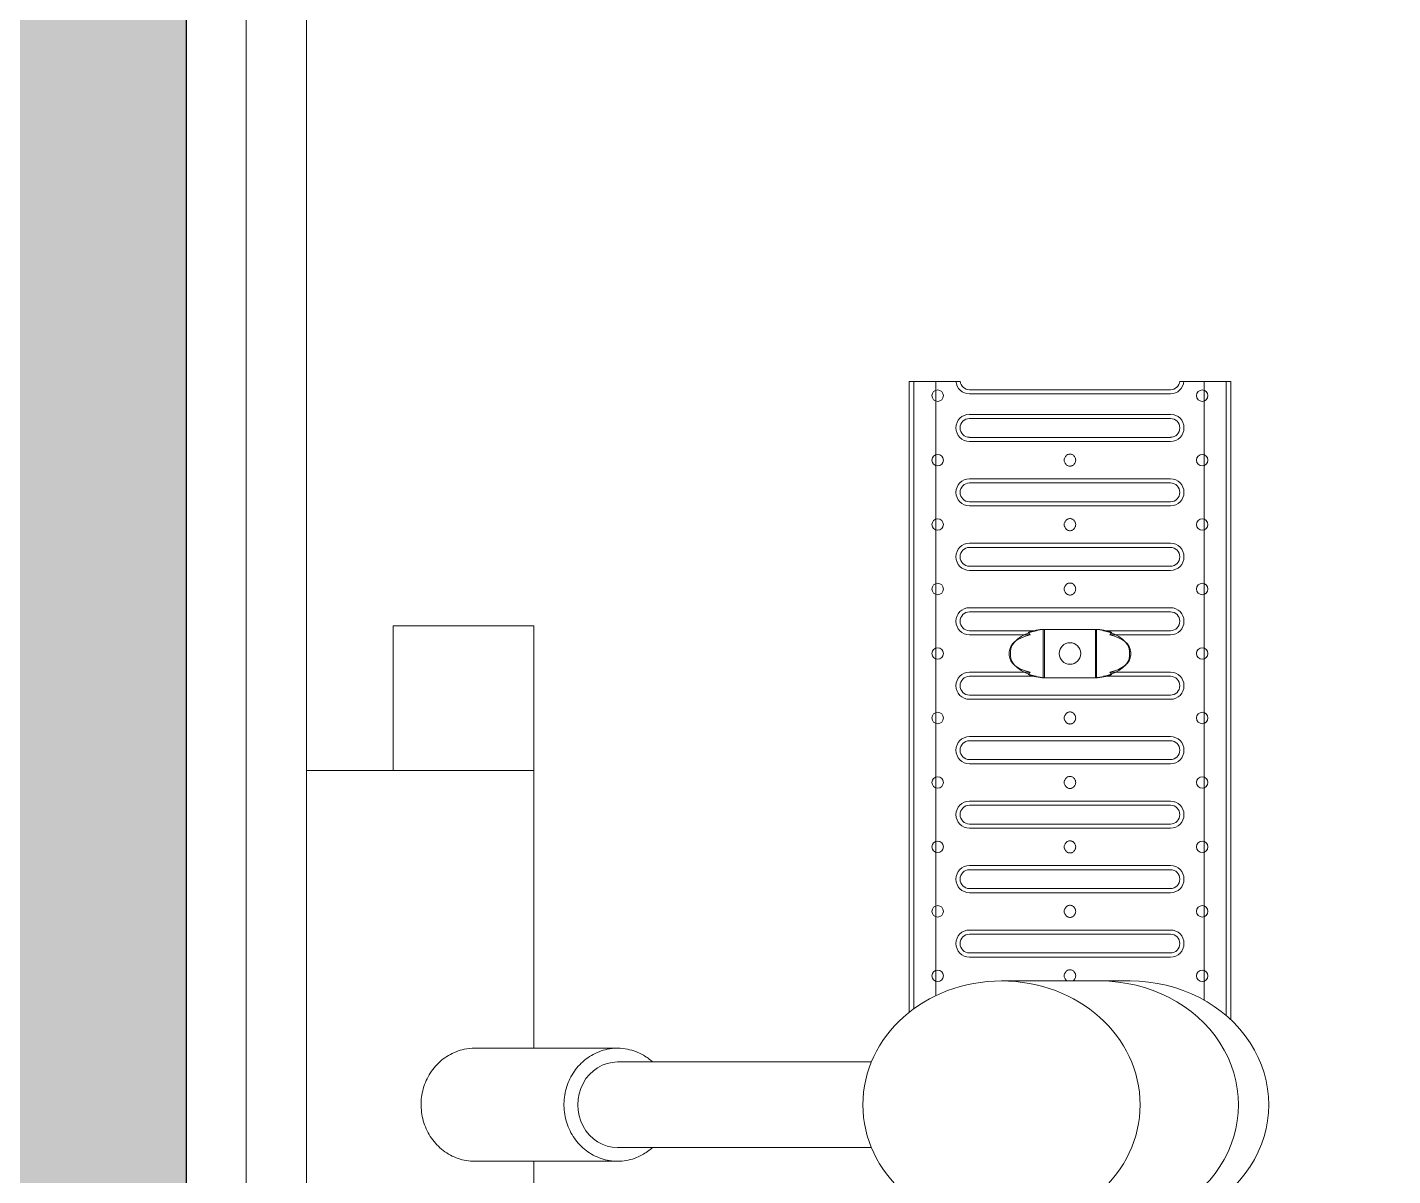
# Model space of a CAD drawing. Header units: inches. Extents: x 211391 to 214260, y -106888 to -102532.
# Drawn here: x 213209.16 to 213226.15, y -106702.79 to -106688.5 of the extents above; entities that cross this region are included whole.
import ezdxf

# ---------------------------------------------------------------- set-up
doc = ezdxf.new("R2010")
doc.units = ezdxf.units.IN
doc.header["$MEASUREMENT"] = 0
for name, color, linetype, lineweight in [('FIXTURES', 8, 'Continuous', 9), ('HATCH', 251, 'Continuous', 13), ('STONE', 1, 'Continuous', 18), ('WALL', 5, 'Continuous', 25)]:
    doc.layers.add(name, color=color, linetype=linetype, lineweight=lineweight)

# ---------------------------------------------------------------- blocks, each defined once
blk = doc.blocks.new('ETJHTEj')
at = {"layer": 'FIXTURES', "color": 252, "extrusion": (-2.05085e-07, 7.76119e-08, 1)}
for p, q in [((1144.103, 549.253), (1144.103, 548.881, 0)), ((1152.043, 549.253), (1144.103, 549.253)), ((1144.103, 549.197, 0), (1151.993, 549.197, 0)), ((1144.103, 548.922, 0), (1151.801, 548.922, 0)), ((1144.103, 548.881, 0), (1144.103, 548.62, 0)), ((1144.208, 548.503, 0), (1144.208, 546.003, 0)), ((1144.259, 548.503, 0), (1144.259, 546.003, 0)), ((1144.514, 546.003, 0), (1144.514, 548.503, 0)), ((1144.565, 546.003, 0), (1144.565, 548.503, 0)), ((1144.8, 548.503, 0), (1144.8, 546.003, 0)), ((1144.851, 548.503, 0), (1144.851, 546.003, 0)), ((1145.316, 546.003, 0), (1145.316, 548.503, 0)), ((1145.367, 546.003, 0), (1145.367, 548.503, 0)), ((1145.602, 548.503, 0), (1145.602, 546.003, 0)), ((1145.653, 548.503, 0), (1145.653, 546.003, 0)), ((1146.118, 546.003, 0), (1146.118, 548.503, 0)), ((1146.169, 546.003, 0), (1146.169, 548.503, 0)), ((1146.404, 548.503, 0), (1146.404, 546.003, 0)), ((1146.455, 548.503, 0), (1146.455, 546.003, 0)), ((1146.92, 546.003, 0), (1146.92, 548.503, 0)), ((1146.971, 546.003, 0), (1146.971, 548.503, 0)), ((1147.206, 548.503, 0), (1147.206, 547.672, 0)), ((1147.257, 548.503, 0), (1147.257, 547.75, 0)), ((1147.721, 547.75, 0), (1147.721, 548.503, 0)), ((1147.773, 547.672, 0), (1147.773, 548.503, 0)), ((1148.007, 548.503, 0), (1148.007, 546.003, 0)), ((1148.059, 548.503, 0), (1148.059, 546.003, 0)), ((1148.523, 546.003, 0), (1148.523, 548.503, 0)), ((1148.575, 546.003, 0), (1148.575, 548.503, 0)), ((1148.809, 548.503, 0), (1148.809, 546.003, 0)), ((1148.861, 548.503, 0), (1148.861, 546.003, 0)), ((1149.325, 546.003, 0), (1149.325, 548.503, 0)), ((1149.377, 546.003, 0), (1149.377, 548.503, 0)), ((1149.611, 548.503, 0), (1149.611, 546.003, 0)), ((1149.663, 548.503, 0), (1149.663, 546.003, 0)), ((1150.127, 546.003, 0), (1150.127, 548.503, 0)), ((1150.127, 546.003, 0), (1150.127, 548.503, 0)), ((1150.179, 546.003, 0), (1150.179, 548.503, 0)), ((1150.179, 546.003, 0), (1150.179, 548.503, 0)), ((1150.413, 548.503, 0), (1150.413, 546.003, 0)), ((1150.413, 548.503, 0), (1150.413, 546.003, 0)), ((1150.465, 548.503, 0), (1150.465, 546.003, 0)), ((1150.465, 548.503, 0), (1150.465, 546.003, 0)), ((1150.929, 546.003, 0), (1150.929, 548.503, 0)), ((1150.981, 546.003, 0), (1150.981, 548.503, 0)), ((1151.215, 548.503, 0), (1151.215, 546.003, 0)), ((1151.267, 548.503, 0), (1151.267, 546.003, 0)), ((1147.467, 548.009, 0), (1147.512, 548.009, 0)), ((1147.512, 547.994, 0), (1147.467, 547.994, 0)), ((1147.227, 547.774, 0), (1147.257, 547.75, 0)), ((1147.721, 547.75, 0), (1147.752, 547.774, 0)), ((1147.189, 547.597, 0), (1147.189, 546.909, 0)), ((1147.189, 547.585, 0), (1147.79, 547.585, 0)), ((1147.189, 547.571, 0), (1147.79, 547.571, 0)), ((1147.79, 547.597, 0), (1147.79, 546.909, 0)), ((1145.817, 547.282, 0), (1145.814, 547.275, 0)), ((1145.821, 547.289, 0), (1145.817, 547.282, 0)), ((1145.825, 547.295, 0), (1145.821, 547.289, 0)), ((1145.83, 547.301, 0), (1145.825, 547.295, 0)), ((1145.836, 547.306, 0), (1145.83, 547.301, 0)), ((1145.842, 547.31, 0), (1145.836, 547.306, 0)), ((1145.849, 547.314, 0), (1145.842, 547.31, 0)), ((1145.855, 547.318, 0), (1145.849, 547.314, 0)), ((1145.863, 547.32, 0), (1145.855, 547.318, 0)), ((1145.915, 547.318, 0), (1145.908, 547.32, 0)), ((1145.922, 547.314, 0), (1145.915, 547.318, 0)), ((1145.929, 547.31, 0), (1145.922, 547.314, 0)), ((1145.935, 547.306, 0), (1145.929, 547.31, 0)), ((1145.941, 547.301, 0), (1145.935, 547.306, 0)), ((1145.946, 547.295, 0), (1145.941, 547.301, 0)), ((1145.95, 547.289, 0), (1145.946, 547.295, 0)), ((1145.954, 547.282, 0), (1145.95, 547.289, 0)), ((1145.957, 547.275, 0), (1145.954, 547.282, 0)), ((1146.619, 547.282, 0), (1146.616, 547.275, 0)), ((1146.623, 547.289, 0), (1146.619, 547.282, 0)), ((1146.627, 547.295, 0), (1146.623, 547.289, 0)), ((1146.632, 547.301, 0), (1146.627, 547.295, 0)), ((1146.638, 547.306, 0), (1146.632, 547.301, 0)), ((1146.644, 547.31, 0), (1146.638, 547.306, 0)), ((1146.651, 547.314, 0), (1146.644, 547.31, 0)), ((1146.657, 547.318, 0), (1146.651, 547.314, 0)), ((1146.665, 547.32, 0), (1146.657, 547.318, 0)), ((1146.717, 547.318, 0), (1146.71, 547.32, 0)), ((1146.724, 547.314, 0), (1146.717, 547.318, 0)), ((1146.73, 547.31, 0), (1146.724, 547.314, 0)), ((1146.737, 547.306, 0), (1146.73, 547.31, 0)), ((1146.743, 547.301, 0), (1146.737, 547.306, 0)), ((1146.747, 547.295, 0), (1146.743, 547.301, 0)), ((1146.752, 547.289, 0), (1146.747, 547.295, 0)), ((1146.756, 547.282, 0), (1146.752, 547.289, 0)), ((1146.759, 547.275, 0), (1146.756, 547.282, 0)), ((1148.223, 547.282, 0), (1148.22, 547.275, 0)), ((1148.227, 547.289, 0), (1148.223, 547.282, 0)), ((1148.231, 547.295, 0), (1148.227, 547.289, 0)), ((1148.236, 547.301, 0), (1148.231, 547.295, 0)), ((1148.242, 547.306, 0), (1148.236, 547.301, 0)), ((1148.248, 547.31, 0), (1148.242, 547.306, 0)), ((1148.255, 547.314, 0), (1148.248, 547.31, 0)), ((1148.261, 547.318, 0), (1148.255, 547.314, 0)), ((1148.268, 547.32, 0), (1148.261, 547.318, 0)), ((1148.321, 547.318, 0), (1148.314, 547.32, 0)), ((1148.328, 547.314, 0), (1148.321, 547.318, 0)), ((1148.334, 547.31, 0), (1148.328, 547.314, 0)), ((1148.341, 547.306, 0), (1148.334, 547.31, 0)), ((1148.346, 547.301, 0), (1148.341, 547.306, 0)), ((1148.351, 547.295, 0), (1148.346, 547.301, 0)), ((1148.356, 547.289, 0), (1148.351, 547.295, 0)), ((1148.36, 547.282, 0), (1148.356, 547.289, 0)), ((1148.363, 547.275, 0), (1148.36, 547.282, 0)), ((1149.025, 547.282, 0), (1149.022, 547.275, 0)), ((1149.028, 547.289, 0), (1149.025, 547.282, 0)), ((1149.033, 547.295, 0), (1149.028, 547.289, 0)), ((1149.038, 547.301, 0), (1149.033, 547.295, 0)), ((1149.044, 547.306, 0), (1149.038, 547.301, 0)), ((1149.05, 547.31, 0), (1149.044, 547.306, 0)), ((1149.057, 547.314, 0), (1149.05, 547.31, 0)), ((1149.063, 547.318, 0), (1149.057, 547.314, 0)), ((1149.07, 547.32, 0), (1149.063, 547.318, 0)), ((1149.123, 547.318, 0), (1149.116, 547.32, 0)), ((1149.13, 547.314, 0), (1149.123, 547.318, 0)), ((1149.136, 547.31, 0), (1149.13, 547.314, 0)), ((1149.143, 547.306, 0), (1149.136, 547.31, 0)), ((1149.148, 547.301, 0), (1149.143, 547.306, 0)), ((1149.153, 547.295, 0), (1149.148, 547.301, 0)), ((1149.158, 547.289, 0), (1149.153, 547.295, 0)), ((1149.162, 547.282, 0), (1149.158, 547.289, 0)), ((1149.165, 547.275, 0), (1149.162, 547.282, 0)), ((1149.827, 547.282, 0), (1149.823, 547.275, 0)), ((1149.83, 547.289, 0), (1149.827, 547.282, 0)), ((1149.835, 547.295, 0), (1149.83, 547.289, 0)), ((1149.84, 547.301, 0), (1149.835, 547.295, 0)), ((1149.846, 547.306, 0), (1149.84, 547.301, 0)), ((1149.852, 547.31, 0), (1149.846, 547.306, 0)), ((1149.858, 547.314, 0), (1149.852, 547.31, 0)), ((1149.865, 547.318, 0), (1149.858, 547.314, 0)), ((1149.872, 547.32, 0), (1149.865, 547.318, 0)), ((1149.925, 547.318, 0), (1149.918, 547.32, 0)), ((1149.932, 547.314, 0), (1149.925, 547.318, 0)), ((1149.938, 547.31, 0), (1149.932, 547.314, 0)), ((1149.945, 547.306, 0), (1149.938, 547.31, 0)), ((1149.95, 547.301, 0), (1149.945, 547.306, 0)), ((1149.955, 547.295, 0), (1149.95, 547.301, 0)), ((1149.96, 547.289, 0), (1149.955, 547.295, 0)), ((1149.964, 547.282, 0), (1149.96, 547.289, 0)), ((1149.967, 547.275, 0), (1149.964, 547.282, 0)), ((1150.628, 547.282, 0), (1150.625, 547.275, 0)), ((1150.628, 547.282, 0), (1150.625, 547.275, 0)), ((1150.632, 547.289, 0), (1150.628, 547.282, 0)), ((1150.632, 547.289, 0), (1150.628, 547.282, 0)), ((1150.637, 547.295, 0), (1150.632, 547.289, 0)), ((1150.637, 547.295, 0), (1150.632, 547.289, 0)), ((1150.642, 547.301, 0), (1150.637, 547.295, 0)), ((1150.642, 547.301, 0), (1150.637, 547.295, 0)), ((1150.647, 547.306, 0), (1150.642, 547.301, 0)), ((1150.647, 547.306, 0), (1150.642, 547.301, 0)), ((1150.654, 547.31, 0), (1150.647, 547.306, 0)), ((1150.654, 547.31, 0), (1150.647, 547.306, 0)), ((1150.66, 547.314, 0), (1150.654, 547.31, 0)), ((1150.66, 547.314, 0), (1150.654, 547.31, 0)), ((1150.667, 547.318, 0), (1150.66, 547.314, 0)), ((1150.667, 547.318, 0), (1150.66, 547.314, 0)), ((1150.674, 547.32, 0), (1150.667, 547.318, 0)), ((1150.674, 547.32, 0), (1150.667, 547.318, 0)), ((1150.727, 547.318, 0), (1150.72, 547.32, 0)), ((1150.727, 547.318, 0), (1150.72, 547.32, 0)), ((1150.734, 547.314, 0), (1150.727, 547.318, 0)), ((1150.734, 547.314, 0), (1150.727, 547.318, 0)), ((1150.74, 547.31, 0), (1150.734, 547.314, 0)), ((1150.74, 547.31, 0), (1150.734, 547.314, 0)), ((1150.746, 547.306, 0), (1150.74, 547.31, 0)), ((1150.746, 547.306, 0), (1150.74, 547.31, 0)), ((1150.752, 547.301, 0), (1150.746, 547.306, 0)), ((1150.752, 547.301, 0), (1150.746, 547.306, 0)), ((1150.757, 547.295, 0), (1150.752, 547.301, 0)), ((1150.757, 547.295, 0), (1150.752, 547.301, 0)), ((1150.762, 547.289, 0), (1150.757, 547.295, 0)), ((1150.762, 547.289, 0), (1150.757, 547.295, 0)), ((1150.765, 547.282, 0), (1150.762, 547.289, 0)), ((1150.765, 547.282, 0), (1150.762, 547.289, 0)), ((1150.769, 547.275, 0), (1150.765, 547.282, 0)), ((1150.769, 547.275, 0), (1150.765, 547.282, 0)), ((1151.43, 547.282, 0), (1151.427, 547.275, 0)), ((1151.434, 547.289, 0), (1151.43, 547.282, 0)), ((1151.439, 547.295, 0), (1151.434, 547.289, 0)), ((1151.444, 547.301, 0), (1151.439, 547.295, 0)), ((1151.449, 547.306, 0), (1151.444, 547.301, 0)), ((1151.456, 547.31, 0), (1151.449, 547.306, 0)), ((1151.462, 547.314, 0), (1151.456, 547.31, 0)), ((1151.469, 547.318, 0), (1151.462, 547.314, 0)), ((1151.476, 547.32, 0), (1151.469, 547.318, 0)), ((1151.529, 547.318, 0), (1151.522, 547.32, 0)), ((1151.535, 547.314, 0), (1151.529, 547.318, 0)), ((1151.542, 547.31, 0), (1151.535, 547.314, 0)), ((1151.548, 547.306, 0), (1151.542, 547.31, 0)), ((1151.554, 547.301, 0), (1151.548, 547.306, 0)), ((1151.559, 547.295, 0), (1151.554, 547.301, 0)), ((1151.562, 547.291, 0), (1151.559, 547.295, 0)), ((1145.812, 547.268, 0), (1145.81, 547.26, 0)), ((1145.81, 547.26, 0), (1145.81, 547.253, 0)), ((1145.81, 547.253, 0), (1145.81, 547.246, 0)), ((1145.81, 547.246, 0), (1145.812, 547.238, 0)), ((1145.814, 547.275, 0), (1145.812, 547.268, 0)), ((1145.812, 547.238, 0), (1145.814, 547.231, 0)), ((1145.814, 547.231, 0), (1145.817, 547.224, 0)), ((1145.817, 547.224, 0), (1145.821, 547.217, 0)), ((1145.821, 547.217, 0), (1145.825, 547.211, 0)), ((1145.825, 547.211, 0), (1145.83, 547.206, 0)), ((1145.83, 547.206, 0), (1145.836, 547.2, 0)), ((1145.836, 547.2, 0), (1145.842, 547.196, 0)), ((1145.842, 547.196, 0), (1145.849, 547.192, 0)), ((1145.849, 547.192, 0), (1145.855, 547.188, 0)), ((1145.855, 547.188, 0), (1145.863, 547.186, 0)), ((1145.908, 547.186, 0), (1145.915, 547.188, 0)), ((1145.915, 547.188, 0), (1145.922, 547.192, 0)), ((1145.922, 547.192, 0), (1145.929, 547.196, 0)), ((1145.929, 547.196, 0), (1145.935, 547.2, 0)), ((1145.935, 547.2, 0), (1145.941, 547.206, 0)), ((1145.941, 547.206, 0), (1145.946, 547.211, 0)), ((1145.946, 547.211, 0), (1145.95, 547.217, 0)), ((1145.95, 547.217, 0), (1145.954, 547.224, 0)), ((1145.954, 547.224, 0), (1145.957, 547.231, 0)), ((1145.959, 547.268, 0), (1145.957, 547.275, 0)), ((1145.957, 547.231, 0), (1145.959, 547.238, 0)), ((1145.961, 547.26, 0), (1145.959, 547.268, 0)), ((1145.959, 547.238, 0), (1145.961, 547.246, 0)), ((1145.961, 547.253, 0), (1145.961, 547.26, 0)), ((1145.961, 547.246, 0), (1145.961, 547.253, 0)), ((1146.613, 547.268, 0), (1146.612, 547.26, 0)), ((1146.612, 547.26, 0), (1146.612, 547.253, 0)), ((1146.612, 547.253, 0), (1146.612, 547.246, 0)), ((1146.612, 547.246, 0), (1146.613, 547.238, 0)), ((1146.616, 547.275, 0), (1146.613, 547.268, 0)), ((1146.613, 547.238, 0), (1146.616, 547.231, 0)), ((1146.616, 547.231, 0), (1146.619, 547.224, 0)), ((1146.619, 547.224, 0), (1146.623, 547.217, 0)), ((1146.623, 547.217, 0), (1146.627, 547.211, 0)), ((1146.627, 547.211, 0), (1146.632, 547.206, 0)), ((1146.632, 547.206, 0), (1146.638, 547.2, 0)), ((1146.638, 547.2, 0), (1146.644, 547.196, 0)), ((1146.644, 547.196, 0), (1146.651, 547.192, 0)), ((1146.651, 547.192, 0), (1146.657, 547.188, 0)), ((1146.657, 547.188, 0), (1146.665, 547.186, 0)), ((1146.71, 547.186, 0), (1146.717, 547.188, 0)), ((1146.717, 547.188, 0), (1146.724, 547.192, 0)), ((1146.724, 547.192, 0), (1146.73, 547.196, 0)), ((1146.73, 547.196, 0), (1146.737, 547.2, 0)), ((1146.737, 547.2, 0), (1146.743, 547.206, 0)), ((1146.743, 547.206, 0), (1146.747, 547.211, 0)), ((1146.747, 547.211, 0), (1146.752, 547.217, 0)), ((1146.752, 547.217, 0), (1146.756, 547.224, 0)), ((1146.756, 547.224, 0), (1146.759, 547.231, 0)), ((1146.761, 547.268, 0), (1146.759, 547.275, 0)), ((1146.759, 547.231, 0), (1146.761, 547.238, 0)), ((1146.762, 547.26, 0), (1146.761, 547.268, 0)), ((1146.761, 547.238, 0), (1146.762, 547.246, 0)), ((1146.763, 547.253, 0), (1146.762, 547.26, 0)), ((1146.762, 547.246, 0), (1146.763, 547.253, 0)), ((1148.217, 547.268, 0), (1148.216, 547.26, 0)), ((1148.216, 547.26, 0), (1148.216, 547.253, 0)), ((1148.216, 547.253, 0), (1148.216, 547.246, 0)), ((1148.216, 547.246, 0), (1148.217, 547.238, 0)), ((1148.22, 547.275, 0), (1148.217, 547.268, 0)), ((1148.217, 547.238, 0), (1148.22, 547.231, 0)), ((1148.22, 547.231, 0), (1148.223, 547.224, 0)), ((1148.223, 547.224, 0), (1148.227, 547.217, 0)), ((1148.227, 547.217, 0), (1148.231, 547.211, 0)), ((1148.231, 547.211, 0), (1148.236, 547.206, 0)), ((1148.236, 547.206, 0), (1148.242, 547.2, 0)), ((1148.242, 547.2, 0), (1148.248, 547.196, 0)), ((1148.248, 547.196, 0), (1148.255, 547.192, 0)), ((1148.255, 547.192, 0), (1148.261, 547.188, 0)), ((1148.261, 547.188, 0), (1148.268, 547.186, 0)), ((1148.314, 547.186, 0), (1148.321, 547.188, 0)), ((1148.321, 547.188, 0), (1148.328, 547.192, 0)), ((1148.328, 547.192, 0), (1148.334, 547.196, 0)), ((1148.334, 547.196, 0), (1148.341, 547.2, 0)), ((1148.341, 547.2, 0), (1148.346, 547.206, 0)), ((1148.346, 547.206, 0), (1148.351, 547.211, 0)), ((1148.351, 547.211, 0), (1148.356, 547.217, 0)), ((1148.356, 547.217, 0), (1148.36, 547.224, 0)), ((1148.36, 547.224, 0), (1148.363, 547.231, 0)), ((1148.365, 547.268, 0), (1148.363, 547.275, 0)), ((1148.363, 547.231, 0), (1148.365, 547.238, 0)), ((1148.366, 547.26, 0), (1148.365, 547.268, 0)), ((1148.365, 547.238, 0), (1148.366, 547.246, 0)), ((1148.367, 547.253, 0), (1148.366, 547.26, 0)), ((1148.366, 547.246, 0), (1148.367, 547.253, 0)), ((1149.019, 547.268, 0), (1149.018, 547.26, 0)), ((1149.018, 547.26, 0), (1149.018, 547.253, 0)), ((1149.018, 547.253, 0), (1149.018, 547.246, 0)), ((1149.018, 547.246, 0), (1149.019, 547.238, 0)), ((1149.022, 547.275, 0), (1149.019, 547.268, 0)), ((1149.019, 547.238, 0), (1149.022, 547.231, 0)), ((1149.022, 547.231, 0), (1149.025, 547.224, 0)), ((1149.025, 547.224, 0), (1149.028, 547.217, 0)), ((1149.028, 547.217, 0), (1149.033, 547.211, 0)), ((1149.033, 547.211, 0), (1149.038, 547.206, 0)), ((1149.038, 547.206, 0), (1149.044, 547.2, 0)), ((1149.044, 547.2, 0), (1149.05, 547.196, 0)), ((1149.05, 547.196, 0), (1149.057, 547.192, 0)), ((1149.057, 547.192, 0), (1149.063, 547.188, 0)), ((1149.063, 547.188, 0), (1149.07, 547.186, 0)), ((1149.116, 547.186, 0), (1149.123, 547.188, 0)), ((1149.123, 547.188, 0), (1149.13, 547.192, 0)), ((1149.13, 547.192, 0), (1149.136, 547.196, 0)), ((1149.136, 547.196, 0), (1149.143, 547.2, 0)), ((1149.143, 547.2, 0), (1149.148, 547.206, 0)), ((1149.148, 547.206, 0), (1149.153, 547.211, 0)), ((1149.153, 547.211, 0), (1149.158, 547.217, 0)), ((1149.158, 547.217, 0), (1149.162, 547.224, 0)), ((1149.162, 547.224, 0), (1149.165, 547.231, 0)), ((1149.167, 547.268, 0), (1149.165, 547.275, 0)), ((1149.165, 547.231, 0), (1149.167, 547.238, 0)), ((1149.168, 547.26, 0), (1149.167, 547.268, 0)), ((1149.167, 547.238, 0), (1149.168, 547.246, 0)), ((1149.169, 547.253, 0), (1149.168, 547.26, 0)), ((1149.168, 547.246, 0), (1149.169, 547.253, 0)), ((1149.82, 547.26, 0), (1149.819, 547.253, 0)), ((1149.819, 547.253, 0), (1149.82, 547.246, 0)), ((1149.821, 547.268, 0), (1149.82, 547.26, 0)), ((1149.82, 547.246, 0), (1149.821, 547.238, 0)), ((1149.823, 547.275, 0), (1149.821, 547.268, 0)), ((1149.821, 547.238, 0), (1149.823, 547.231, 0)), ((1149.823, 547.231, 0), (1149.827, 547.224, 0)), ((1149.827, 547.224, 0), (1149.83, 547.217, 0)), ((1149.83, 547.217, 0), (1149.835, 547.211, 0)), ((1149.835, 547.211, 0), (1149.84, 547.206, 0)), ((1149.84, 547.206, 0), (1149.846, 547.2, 0)), ((1149.846, 547.2, 0), (1149.852, 547.196, 0)), ((1149.852, 547.196, 0), (1149.858, 547.192, 0)), ((1149.858, 547.192, 0), (1149.865, 547.188, 0)), ((1149.865, 547.188, 0), (1149.872, 547.186, 0)), ((1149.918, 547.186, 0), (1149.925, 547.188, 0)), ((1149.925, 547.188, 0), (1149.932, 547.192, 0)), ((1149.932, 547.192, 0), (1149.938, 547.196, 0)), ((1149.938, 547.196, 0), (1149.945, 547.2, 0)), ((1149.945, 547.2, 0), (1149.95, 547.206, 0)), ((1149.95, 547.206, 0), (1149.955, 547.211, 0)), ((1149.955, 547.211, 0), (1149.96, 547.217, 0)), ((1149.96, 547.217, 0), (1149.964, 547.224, 0)), ((1149.964, 547.224, 0), (1149.967, 547.231, 0)), ((1149.969, 547.268, 0), (1149.967, 547.275, 0)), ((1149.967, 547.231, 0), (1149.969, 547.238, 0)), ((1149.97, 547.26, 0), (1149.969, 547.268, 0)), ((1149.969, 547.238, 0), (1149.97, 547.246, 0)), ((1149.971, 547.253, 0), (1149.97, 547.26, 0)), ((1149.97, 547.246, 0), (1149.971, 547.253, 0)), ((1150.622, 547.26, 0), (1150.621, 547.253, 0)), ((1150.622, 547.26, 0), (1150.621, 547.253, 0)), ((1150.621, 547.253, 0), (1150.622, 547.246, 0)), ((1150.621, 547.253, 0), (1150.622, 547.246, 0)), ((1150.623, 547.268, 0), (1150.622, 547.26, 0)), ((1150.623, 547.268, 0), (1150.622, 547.26, 0)), ((1150.622, 547.246, 0), (1150.623, 547.238, 0)), ((1150.622, 547.246, 0), (1150.623, 547.238, 0)), ((1150.625, 547.275, 0), (1150.623, 547.268, 0)), ((1150.625, 547.275, 0), (1150.623, 547.268, 0)), ((1150.623, 547.238, 0), (1150.625, 547.231, 0)), ((1150.623, 547.238, 0), (1150.625, 547.231, 0)), ((1150.625, 547.231, 0), (1150.628, 547.224, 0)), ((1150.625, 547.231, 0), (1150.628, 547.224, 0)), ((1150.628, 547.224, 0), (1150.632, 547.217, 0)), ((1150.628, 547.224, 0), (1150.632, 547.217, 0)), ((1150.632, 547.217, 0), (1150.637, 547.211, 0)), ((1150.632, 547.217, 0), (1150.637, 547.211, 0)), ((1150.637, 547.211, 0), (1150.642, 547.206, 0)), ((1150.637, 547.211, 0), (1150.642, 547.206, 0)), ((1150.642, 547.206, 0), (1150.647, 547.2, 0)), ((1150.642, 547.206, 0), (1150.647, 547.2, 0)), ((1150.647, 547.2, 0), (1150.654, 547.196, 0)), ((1150.647, 547.2, 0), (1150.654, 547.196, 0)), ((1150.654, 547.196, 0), (1150.66, 547.192, 0)), ((1150.654, 547.196, 0), (1150.66, 547.192, 0)), ((1150.66, 547.192, 0), (1150.667, 547.188, 0)), ((1150.66, 547.192, 0), (1150.667, 547.188, 0)), ((1150.667, 547.188, 0), (1150.674, 547.186, 0)), ((1150.667, 547.188, 0), (1150.674, 547.186, 0)), ((1150.72, 547.186, 0), (1150.727, 547.188, 0)), ((1150.72, 547.186, 0), (1150.727, 547.188, 0)), ((1150.727, 547.188, 0), (1150.734, 547.192, 0)), ((1150.727, 547.188, 0), (1150.734, 547.192, 0)), ((1150.734, 547.192, 0), (1150.74, 547.196, 0)), ((1150.734, 547.192, 0), (1150.74, 547.196, 0)), ((1150.74, 547.196, 0), (1150.746, 547.2, 0)), ((1150.74, 547.196, 0), (1150.746, 547.2, 0)), ((1150.746, 547.2, 0), (1150.752, 547.206, 0)), ((1150.746, 547.2, 0), (1150.752, 547.206, 0)), ((1150.752, 547.206, 0), (1150.757, 547.211, 0)), ((1150.752, 547.206, 0), (1150.757, 547.211, 0)), ((1150.757, 547.211, 0), (1150.762, 547.217, 0)), ((1150.757, 547.211, 0), (1150.762, 547.217, 0)), ((1150.762, 547.217, 0), (1150.765, 547.224, 0)), ((1150.762, 547.217, 0), (1150.765, 547.224, 0)), ((1150.765, 547.224, 0), (1150.769, 547.231, 0)), ((1150.765, 547.224, 0), (1150.769, 547.231, 0)), ((1150.771, 547.268, 0), (1150.769, 547.275, 0)), ((1150.771, 547.268, 0), (1150.769, 547.275, 0)), ((1150.769, 547.231, 0), (1150.771, 547.238, 0)), ((1150.769, 547.231, 0), (1150.771, 547.238, 0)), ((1150.772, 547.26, 0), (1150.771, 547.268, 0)), ((1150.772, 547.26, 0), (1150.771, 547.268, 0)), ((1150.771, 547.238, 0), (1150.772, 547.246, 0)), ((1150.771, 547.238, 0), (1150.772, 547.246, 0)), ((1150.773, 547.253, 0), (1150.772, 547.26, 0)), ((1150.773, 547.253, 0), (1150.772, 547.26, 0)), ((1150.772, 547.246, 0), (1150.773, 547.253, 0)), ((1150.772, 547.246, 0), (1150.773, 547.253, 0)), ((1151.424, 547.26, 0), (1151.423, 547.253, 0)), ((1151.423, 547.253, 0), (1151.424, 547.246, 0)), ((1151.425, 547.268, 0), (1151.424, 547.26, 0)), ((1151.424, 547.246, 0), (1151.425, 547.238, 0)), ((1151.427, 547.275, 0), (1151.425, 547.268, 0)), ((1151.425, 547.238, 0), (1151.427, 547.231, 0)), ((1151.427, 547.231, 0), (1151.43, 547.224, 0)), ((1151.43, 547.224, 0), (1151.434, 547.217, 0)), ((1151.434, 547.217, 0), (1151.439, 547.211, 0)), ((1151.439, 547.211, 0), (1151.444, 547.206, 0)), ((1151.444, 547.206, 0), (1151.449, 547.2, 0)), ((1151.449, 547.2, 0), (1151.456, 547.196, 0)), ((1151.456, 547.196, 0), (1151.462, 547.192, 0)), ((1151.462, 547.192, 0), (1151.469, 547.188, 0)), ((1151.469, 547.188, 0), (1151.476, 547.186, 0)), ((1151.522, 547.186, 0), (1151.529, 547.188, 0)), ((1151.529, 547.188, 0), (1151.535, 547.192, 0)), ((1151.535, 547.192, 0), (1151.542, 547.196, 0)), ((1151.542, 547.196, 0), (1151.548, 547.2, 0)), ((1151.548, 547.2, 0), (1151.554, 547.206, 0)), ((1151.554, 547.206, 0), (1151.559, 547.211, 0)), ((1151.559, 547.211, 0), (1151.562, 547.215, 0)), ((1147.189, 546.935, 0), (1147.79, 546.935, 0)), ((1147.79, 546.921, 0), (1147.189, 546.921, 0)), ((1147.206, 546.834, 0), (1147.206, 546.003, 0)), ((1147.773, 546.003, 0), (1147.773, 546.834, 0)), ((1147.257, 546.756, 0), (1147.227, 546.732, 0)), ((1147.257, 546.756, 0), (1147.257, 546.003, 0)), ((1147.752, 546.732, 0), (1147.721, 546.756, 0)), ((1147.721, 546.003, 0), (1147.721, 546.756, 0)), ((1147.467, 546.512, 0), (1147.512, 546.512, 0)), ((1147.512, 546.498, 0), (1147.467, 546.498, 0)), ((1144.103, 545.886, 0), (1144.103, 545.625, 0)), ((1144.103, 545.625, 0), (1144.103, 545.253)), ((1144.103, 545.584, 0), (1151.746, 545.584, 0)), ((1151.91, 545.309, 0), (1144.103, 545.309, 0)), ((1144.103, 545.253), (1151.953, 545.253))]:
    blk.add_line(p, q, dxfattribs=at)
at = {"layer": 'FIXTURES', "ltscale": 5}
for p, q in [((1151.562, 546.401, 0), (1151.562, 548.001, 0)), ((1152.57, 541.623), (1152.57, 544.783, 0)), ((1153.635, 541.623), (1153.635, 544.783, 0)), ((1152.4, 539.845), (1152.4, 541.623)), ((1153.806, 539.845), (1153.806, 541.623)), ((1147.144, 538.831), (1147.144, 540.58)), ((1147.144, 540.58), (1152.4, 540.58)), ((1148.945, 538.831), (1148.945, 540.58)), ((1153.806, 540.58), (1159.061, 540.58)), ((1148.945, 538.831), (1147.144, 538.831)), ((1148.945, 538.831), (1148.945, 537.753)), ((1148.945, 537.753), (1157.26, 537.753))]:
    blk.add_line(p, q, dxfattribs=at)
at = {"layer": 'FIXTURES', "color": 252, "extrusion": (2.05085e-07, 7.76119e-08, 1)}
for p, q in [((1145.012, 547.275, 0), (1145.015, 547.282, 0)), ((1145.015, 547.282, 0), (1145.019, 547.289, 0)), ((1145.019, 547.289, 0), (1145.023, 547.295, 0)), ((1145.023, 547.295, 0), (1145.028, 547.301, 0)), ((1145.028, 547.301, 0), (1145.034, 547.306, 0)), ((1145.034, 547.306, 0), (1145.04, 547.31, 0)), ((1145.04, 547.31, 0), (1145.047, 547.314, 0)), ((1145.047, 547.314, 0), (1145.054, 547.318, 0)), ((1145.054, 547.318, 0), (1145.061, 547.32, 0)), ((1145.106, 547.32, 0), (1145.113, 547.318, 0)), ((1145.113, 547.318, 0), (1145.12, 547.314, 0)), ((1145.12, 547.314, 0), (1145.127, 547.31, 0)), ((1145.127, 547.31, 0), (1145.133, 547.306, 0)), ((1145.133, 547.306, 0), (1145.139, 547.301, 0)), ((1145.139, 547.301, 0), (1145.144, 547.295, 0)), ((1145.144, 547.295, 0), (1145.148, 547.289, 0)), ((1145.148, 547.289, 0), (1145.152, 547.282, 0)), ((1145.152, 547.282, 0), (1145.155, 547.275, 0)), ((1145.008, 547.26, 0), (1145.01, 547.268, 0)), ((1145.008, 547.253, 0), (1145.008, 547.26, 0)), ((1145.008, 547.246, 0), (1145.008, 547.253, 0)), ((1145.01, 547.238, 0), (1145.008, 547.246, 0)), ((1145.01, 547.268, 0), (1145.012, 547.275, 0)), ((1145.012, 547.231, 0), (1145.01, 547.238, 0)), ((1145.015, 547.224, 0), (1145.012, 547.231, 0)), ((1145.019, 547.217, 0), (1145.015, 547.224, 0)), ((1145.023, 547.211, 0), (1145.019, 547.217, 0)), ((1145.028, 547.206, 0), (1145.023, 547.211, 0)), ((1145.034, 547.2, 0), (1145.028, 547.206, 0)), ((1145.04, 547.196, 0), (1145.034, 547.2, 0)), ((1145.047, 547.192, 0), (1145.04, 547.196, 0)), ((1145.054, 547.188, 0), (1145.047, 547.192, 0)), ((1145.061, 547.186, 0), (1145.054, 547.188, 0)), ((1145.113, 547.188, 0), (1145.106, 547.186, 0)), ((1145.12, 547.192, 0), (1145.113, 547.188, 0)), ((1145.127, 547.196, 0), (1145.12, 547.192, 0)), ((1145.133, 547.2, 0), (1145.127, 547.196, 0)), ((1145.139, 547.206, 0), (1145.133, 547.2, 0)), ((1145.144, 547.211, 0), (1145.139, 547.206, 0)), ((1145.148, 547.217, 0), (1145.144, 547.211, 0)), ((1145.152, 547.224, 0), (1145.148, 547.217, 0)), ((1145.155, 547.231, 0), (1145.152, 547.224, 0)), ((1145.155, 547.275, 0), (1145.157, 547.268, 0)), ((1145.157, 547.238, 0), (1145.155, 547.231, 0)), ((1145.157, 547.268, 0), (1145.159, 547.26, 0)), ((1145.159, 547.246, 0), (1145.157, 547.238, 0)), ((1145.159, 547.26, 0), (1145.159, 547.253, 0)), ((1145.159, 547.253, 0), (1145.159, 547.246, 0))]:
    blk.add_line(p, q, dxfattribs=at)
at = {"layer": 'FIXTURES', "color": 252, "extrusion": (-2.05085e-07, 7.76119e-08, 1)}
for centre, radius in [((1144.281, 548.899, 0), 0.0711), ((1145.885, 548.899, 0), 0.0711), ((1146.687, 548.899, 0), 0.0711), ((1147.489, 548.899, 0), 0.0711), ((1148.291, 548.899, 0), 0.0711), ((1149.093, 548.899, 0), 0.0711), ((1149.895, 548.899, 0), 0.0711), ((1150.697, 548.899, 0), 0.0711), ((1150.697, 548.899, 0), 0.0711), ((1151.499, 548.899, 0), 0.0711), ((1147.489, 547.253, 0), 0.134), ((1144.281, 545.607, 0), 0.0711), ((1145.885, 545.607, 0), 0.0711), ((1146.687, 545.607, 0), 0.0711), ((1147.489, 545.607, 0), 0.0711), ((1148.291, 545.607, 0), 0.0711), ((1149.093, 545.607, 0), 0.0711), ((1149.895, 545.607, 0), 0.0711), ((1150.697, 545.607, 0), 0.0711), ((1150.697, 545.607, 0), 0.0711), ((1151.499, 545.607, 0), 0.0711)]:
    blk.add_circle(centre, radius, dxfattribs=at)
at = {"layer": 'FIXTURES', "color": 252, "extrusion": (2.05085e-07, 7.76119e-08, 1)}
for centre in [(1145.083, 548.899, 0), (1145.083, 545.607, 0)]:
    blk.add_circle(centre, 0.0711, dxfattribs=at)
at = {"layer": 'FIXTURES', "color": 252, "extrusion": (-2.05085e-07, 7.76119e-08, 1)}
for centre, radius, start, end in [((1144.09, 548.503, 0), 0.169, 0, 85.7583), ((1144.682, 548.503, 0), 0.169, 0, 180), ((1145.484, 548.503, 0), 0.169, 0, 180), ((1146.286, 548.503, 0), 0.169, 0, 180), ((1147.088, 548.503, 0), 0.169, 0, 180), ((1147.89, 548.503, 0), 0.169, 0, 180), ((1148.692, 548.503, 0), 0.169, 0, 180), ((1149.494, 548.503, 0), 0.169, 0, 180), ((1150.296, 548.503, 0), 0.169, 0, 180), ((1150.296, 548.503, 0), 0.169, 0, 180), ((1151.098, 548.503, 0), 0.169, 0, 180), ((1144.09, 548.503, 0), 0.117, 0, 83.8892), ((1144.682, 548.503, 0), 0.117, 0, 180), ((1145.484, 548.503, 0), 0.117, 0, 180), ((1146.286, 548.503, 0), 0.117, 0, 180), ((1147.088, 548.503, 0), 0.117, 0, 180), ((1147.89, 548.503, 0), 0.117, 0, 180), ((1148.692, 548.503, 0), 0.117, 0, 180), ((1149.494, 548.503, 0), 0.117, 0, 180), ((1150.296, 548.503, 0), 0.117, 0, 180), ((1150.296, 548.503, 0), 0.117, 0, 180), ((1151.098, 548.503, 0), 0.117, 0, 180), ((1145.885, 547.253, 0), 0.0711, 71.3885, 108.6115), ((1146.687, 547.253, 0), 0.0711, 71.3885, 108.6115), ((1148.291, 547.253, 0), 0.0711, 71.3885, 108.6115), ((1149.093, 547.253, 0), 0.0711, 71.3885, 108.6115), ((1149.895, 547.253, 0), 0.0711, 71.3885, 108.6115), ((1150.697, 547.253, 0), 0.0711, 71.3885, 108.6115), ((1150.697, 547.253, 0), 0.0711, 71.3885, 108.6115), ((1151.499, 547.253, 0), 0.0711, 71.3885, 108.6115), ((1145.885, 547.253, 0), 0.0711, 251.3885, 288.6115), ((1146.687, 547.253, 0), 0.0711, 251.3885, 288.6115), ((1148.291, 547.253, 0), 0.0711, 251.3885, 288.6115), ((1149.093, 547.253, 0), 0.0711, 251.3885, 288.6115), ((1149.895, 547.253, 0), 0.0711, 251.3885, 288.6115), ((1150.697, 547.253, 0), 0.0711, 251.3885, 288.6115), ((1150.697, 547.253, 0), 0.0711, 251.3885, 288.6115), ((1151.499, 547.253, 0), 0.0711, 251.3885, 288.6115), ((1144.09, 546.003, 0), 0.117, 276.1108, 0), ((1144.09, 546.003, 0), 0.169, 274.2417, 0), ((1144.682, 546.003, 0), 0.169, 180, 0), ((1144.682, 546.003, 0), 0.117, 180, 0), ((1145.484, 546.003, 0), 0.169, 180, 0), ((1145.484, 546.003, 0), 0.117, 180, 0), ((1146.286, 546.003, 0), 0.169, 180, 0), ((1146.286, 546.003, 0), 0.117, 180, 0), ((1147.088, 546.003, 0), 0.169, 180, 0), ((1147.088, 546.003, 0), 0.117, 180, 0), ((1147.89, 546.003, 0), 0.169, 180, 0), ((1147.89, 546.003, 0), 0.117, 180, 0), ((1148.692, 546.003, 0), 0.169, 180, 0), ((1148.692, 546.003, 0), 0.117, 180, 0), ((1149.494, 546.003, 0), 0.169, 180, 0), ((1149.494, 546.003, 0), 0.117, 180, 0), ((1150.296, 546.003, 0), 0.169, 180, 0), ((1150.296, 546.003, 0), 0.169, 180, 0), ((1150.296, 546.003, 0), 0.117, 180, 0), ((1150.296, 546.003, 0), 0.117, 180, 0), ((1151.098, 546.003, 0), 0.169, 180, 0), ((1151.098, 546.003, 0), 0.117, 180, 0)]:
    blk.add_arc(centre, radius, start, end, dxfattribs=at)
at = {"layer": 'FIXTURES', "color": 252, "extrusion": (2.05085e-07, 7.76119e-08, 1)}
for start, end in [(71.3885, 108.6115), (251.3885, 288.6115)]:
    blk.add_arc((1145.083, 547.253, 0), 0.0711, start, end, dxfattribs=at)
at = {"layer": 'FIXTURES', "ltscale": 5}
for centre, major_axis, ratio, start_param, end_param in [((1153.103, 548.001, 0), (0, 1.725), 0.8931, 4.712389, 7.853982), ((1153.103, 547.625, 0), (0, 1.725), 0.8931, 4.712389, 7.853982), ((1153.103, 546.401, 0), (0, -1.725), 0.8931, -1.570796, 4.712389), ((1153.103, 541.623), (-0.532, 0), 0.931561, 0, 3.141593)]:
    blk.add_ellipse(centre, major_axis=major_axis, ratio=ratio, start_param=start_param, end_param=end_param, dxfattribs=at)
at = {"layer": 'FIXTURES', "color": 252, "extrusion": (2.05085e-07, -7.76119e-08, -1)}
for centre, major_axis, ratio, start_param, end_param in [((1147.467, 547.465, 0), (0, 0.53, 0), 0.535714, -1.16808, 0), ((1147.467, 547.583, 0), (0, 0.425, 0), 0.535714, -1.16808, 0), ((1147.512, 547.583, 0), (0, 0.425, 0), 0.535714, 0, 1.16808), ((1147.512, 547.465, 0), (0, 0.53, 0), 0.535714, 0, 1.16808), ((1147.467, 547.491, 0), (0, -0.53, 0), 0.535714, 1.772154, 1.973512), ((1147.467, 547.465, 0), (0, -0.53, 0), 0.535714, 1.772154, 1.973512), ((1147.467, 547.465, 0), (-0.032, -0.685, 0), 0.411769, 1.859366, 2.020086), ((1147.467, 547.491, 0), (0, 0.53, 0), 0.535714, -1.16808, -1.00736), ((1147.512, 547.491, 0), (0, 0.53, 0), 0.535714, 1.00736, 1.16808), ((1147.512, 547.465, 0), (-0.032, 0.685, 0), 0.411769, 1.121506, 1.282227), ((1147.512, 547.491, 0), (0, 0.53, 0), 0.535714, 1.16808, 1.369438), ((1147.512, 547.465, 0), (0, 0.53, 0), 0.535714, 1.16808, 1.369438), ((1147.467, 547.041, 0), (0, 0.53, 0), 0.535714, 4.309673, 4.511031), ((1147.467, 547.015, 0), (0, 0.53, 0), 0.535714, 4.309673, 4.511031), ((1147.467, 547.041, 0), (-0.032, 0.685, 0), 0.411769, 4.263099, 4.42382), ((1147.467, 547.041, 0), (0, 0.53, 0), 0.535714, 3.141593, 4.309673), ((1147.467, 547.015, 0), (0, 0.53, 0), 0.535714, 4.148952, 4.309673), ((1147.512, 547.041, 0), (0, 0.53, 0), 0.535714, 1.973512, 3.141593), ((1147.512, 547.041, 0), (-0.032, -0.685, 0), 0.411769, -1.282227, -1.121506), ((1147.512, 547.015, 0), (0, 0.53, 0), 0.535714, 1.973512, 2.134233), ((1147.512, 547.041, 0), (0, -0.53, 0), 0.535714, -1.369438, -1.16808), ((1147.512, 547.015, 0), (0, -0.53, 0), 0.535714, -1.369438, -1.16808), ((1147.467, 546.923, 0), (0, 0.425, 0), 0.535714, 3.141593, 4.309673), ((1147.512, 546.923, 0), (0, 0.425, 0), 0.535714, 1.973512, 3.141593)]:
    blk.add_ellipse(centre, major_axis=major_axis, ratio=ratio, start_param=start_param, end_param=end_param, dxfattribs=at)
at = {"layer": 'FIXTURES', "ltscale": 5}
for points, knots in [([(1152.57, 542.059), (1152.539, 542.024), (1152.51, 541.986), (1152.451, 541.884), (1152.426, 541.817), (1152.404, 541.707), (1152.4, 541.665), (1152.4, 541.623), (1152.4, 541.58), (1152.404, 541.536), (1152.427, 541.425), (1152.453, 541.358), (1152.525, 541.237), (1152.571, 541.181), (1152.677, 541.088), (1152.738, 541.049), (1152.868, 540.991), (1152.938, 540.971), (1153.08, 540.953), (1153.153, 540.954), (1153.294, 540.978), (1153.363, 541), (1153.491, 541.063), (1153.55, 541.104), (1153.653, 541.202), (1153.696, 541.259), (1153.763, 541.383), (1153.786, 541.451), (1153.809, 541.59), (1153.809, 541.661), (1153.785, 541.8), (1153.761, 541.867), (1153.702, 541.976), (1153.671, 542.019), (1153.635, 542.059)], [5.579817, 5.579817, 5.579817, 5.579817, 5.787289, 5.787289, 6.098164, 6.098164, 6.283185, 6.283185, 6.283185, 6.474717, 6.474717, 6.785592, 6.785592, 7.096468, 7.096468, 7.407343, 7.407343, 7.718219, 7.718219, 8.029094, 8.029094, 8.339969, 8.339969, 8.650845, 8.650845, 8.96172, 8.96172, 9.272596, 9.272596, 9.583471, 9.583471, 9.894346, 9.894346, 10.128151, 10.128151, 10.128151, 10.128151]), ([(1152.4, 539.845), (1152.4, 539.802), (1152.404, 539.758), (1152.427, 539.647), (1152.453, 539.58), (1152.525, 539.459), (1152.571, 539.404), (1152.677, 539.31), (1152.738, 539.271), (1152.868, 539.213), (1152.938, 539.193), (1153.08, 539.175), (1153.153, 539.177), (1153.294, 539.2), (1153.363, 539.222), (1153.491, 539.285), (1153.55, 539.326), (1153.653, 539.424), (1153.696, 539.481), (1153.763, 539.605), (1153.786, 539.673), (1153.803, 539.776), (1153.806, 539.811), (1153.806, 539.845)], [0, 0, 0, 0, 0.191532, 0.191532, 0.502407, 0.502407, 0.813282, 0.813282, 1.124158, 1.124158, 1.435033, 1.435033, 1.745909, 1.745909, 2.056784, 2.056784, 2.367659, 2.367659, 2.678535, 2.678535, 2.98941, 2.98941, 3.141614, 3.141614, 3.141614, 3.141614])]:
    blk.add_open_spline(points, degree=3, knots=knots, dxfattribs=at)

msp = doc.modelspace()

# ---------------------------------------------------------------- hatches: boundary and pattern name
at = {"layer": 'HATCH', "ltscale": 15}
h = msp.add_hatch(color=256, dxfattribs=at)
h.dxf.hatch_style = 1
h.paths.add_polyline_path([(213252.888, -106665.905), (213180.888, -106665.905), (213180.888, -106670.405), (213206.638, -106670.405), (213206.638, -106733.405), (213141.888, -106733.405), (213141.888, -106742.405), (213129.888, -106742.405), (213129.888, -106745.405), (213144.888, -106745.405), (213144.888, -106748.405), (213147.888, -106748.405), (213147.888, -106746.905), (213149.388, -106746.905), (213149.388, -106748.405), (213153.888, -106748.405), (213153.888, -106742.405), (213279.888, -106742.405), (213279.888, -106748.405), (213284.388, -106748.405), (213284.388, -106746.905), (213285.888, -106746.905), (213285.888, -106748.405), (213288.888, -106748.405), (213288.888, -106745.405), (213303.888, -106745.405), (213303.888, -106742.405), (213291.888, -106742.405), (213291.888, -106733.405), (213284.184, -106733.405), (213284.184, -106737.905), (213219.117, -106737.905), (213219.117, -106733.405), (213211.138, -106733.405), (213211.138, -106670.405), (213252.888, -106670.405)])

# ---------------------------------------------------------------- linework, layer by layer
at = {"layer": 'STONE'}
for points in [[(213200.638, -106687.386), (213200.638, -106671.905), (213179.388, -106671.905), (213179.388, -106664.405), (213254.388, -106664.405), (213254.388, -106671.905), (213212.638, -106671.905), (213212.638, -106731.905), (213220.616, -106731.905), (213220.616, -106736.405)], [(213201.388, -106686.636), (213201.388, -106671.155), (213180.138, -106671.155), (213180.138, -106665.155), (213253.638, -106665.155), (213253.638, -106671.155), (213211.888, -106671.155), (213211.888, -106732.655), (213219.866, -106732.655), (213219.866, -106737.155), (213283.433, -106737.155)]]:
    msp.add_lwpolyline(points, dxfattribs=at)
at = {"layer": 'WALL', "ltscale": 20}
msp.add_line((213211.138, -106670.405), (213211.138, -106733.405), dxfattribs=at)

# ---------------------------------------------------------------- block references
at = {"layer": 'FIXTURES', "rotation": 270}
msp.add_blockref('ETJHTEj', (212674.885, -105548.802), dxfattribs=at)

doc.saveas('drawing.dxf')
